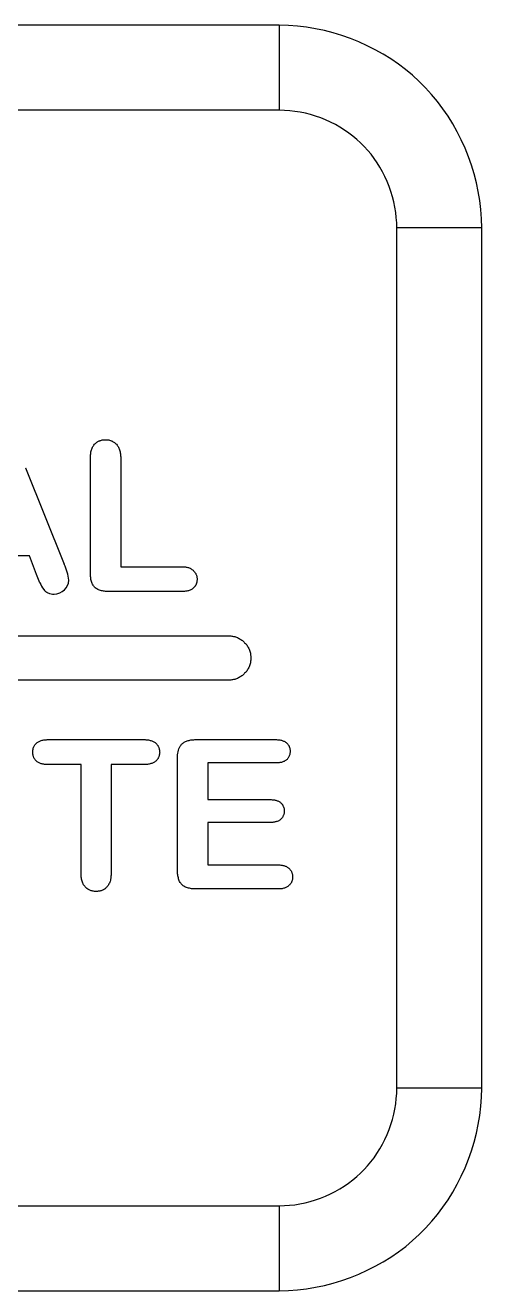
# Model space of a CAD drawing. Extents: x 0 to 290, y 0 to 931.
# Drawn here: x 189.14 to 192.75, y 790.02 to 800.02 of the extents above; entities that cross this region are included whole.
import ezdxf

# ---------------------------------------------------------------- set-up
doc = ezdxf.new("R2010")
doc.units = 0
doc.layers.add('-15N-THT. THIẾT BỊ ĐÓNG MỞ', color=40, linetype='CONTINUOUS')

# ---------------------------------------------------------------- blocks, each defined once
blk = doc.blocks.new('06 - N - SC VSD ATV630D55~D90N4')
at = {"layer": '-15N-THT. THIẾT BỊ ĐÓNG MỞ'}
for p, q in [((46.15, 334.32), (39.35, 334.32)), ((46.222, 334.318), (46.15, 334.32)), ((46.15, 334.32), (46.15, 334.304)), ((46.293, 334.313), (46.222, 334.318)), ((46.365, 334.305), (46.293, 334.313)), ((46.15, 334.304), (46.15, 334.285)), ((46.15, 334.285), (46.15, 334.262)), ((46.15, 334.262), (46.15, 334.237)), ((46.15, 334.237), (46.15, 334.208)), ((46.436, 334.293), (46.365, 334.305)), ((46.506, 334.278), (46.436, 334.293)), ((46.576, 334.261), (46.506, 334.278)), ((46.645, 334.24), (46.576, 334.261)), ((46.712, 334.216), (46.645, 334.24)), ((46.779, 334.189), (46.712, 334.216)), ((46.15, 334.208), (46.15, 334.177)), ((46.15, 334.177), (46.15, 334.143)), ((46.15, 334.143), (46.15, 334.106)), ((46.844, 334.159), (46.779, 334.189)), ((46.908, 334.127), (46.844, 334.159)), ((46.971, 334.092), (46.908, 334.127)), ((46.15, 334.106), (46.15, 334.068)), ((46.15, 334.068), (46.15, 334.027)), ((46.15, 334.027), (46.15, 333.984)), ((47.032, 334.054), (46.971, 334.092)), ((47.091, 334.013), (47.032, 334.054)), ((47.148, 333.97), (47.091, 334.013)), ((46.15, 333.984), (46.15, 333.939)), ((46.15, 333.939), (46.15, 333.893)), ((47.203, 333.925), (47.148, 333.97)), ((47.255, 333.877), (47.203, 333.925)), ((46.15, 333.893), (46.149, 333.846)), ((46.149, 333.846), (46.149, 333.798)), ((47.306, 333.826), (47.255, 333.877)), ((47.354, 333.774), (47.306, 333.826)), ((46.149, 333.798), (46.149, 333.749)), ((46.149, 333.749), (46.149, 333.699)), ((47.4, 333.718), (47.354, 333.774)), ((47.443, 333.661), (47.4, 333.718)), ((46.149, 333.649), (39.35, 333.649)), ((46.149, 333.699), (46.149, 333.649)), ((46.192, 333.648), (46.149, 333.649)), ((46.232, 333.645), (46.192, 333.648)), ((46.273, 333.64), (46.232, 333.645)), ((46.315, 333.633), (46.273, 333.64)), ((46.356, 333.625), (46.315, 333.633)), ((46.396, 333.614), (46.356, 333.625)), ((46.437, 333.602), (46.396, 333.614)), ((47.484, 333.602), (47.443, 333.661)), ((46.477, 333.588), (46.437, 333.602)), ((46.516, 333.572), (46.477, 333.588)), ((46.555, 333.554), (46.516, 333.572)), ((46.593, 333.535), (46.555, 333.554)), ((46.629, 333.514), (46.593, 333.535)), ((46.665, 333.492), (46.629, 333.514)), ((47.522, 333.541), (47.484, 333.602)), ((47.557, 333.479), (47.522, 333.541)), ((46.699, 333.469), (46.665, 333.492)), ((46.732, 333.444), (46.699, 333.469)), ((46.763, 333.418), (46.732, 333.444)), ((46.793, 333.391), (46.763, 333.418)), ((47.589, 333.415), (47.557, 333.479)), ((47.619, 333.349), (47.589, 333.415)), ((46.821, 333.362), (46.793, 333.391)), ((46.849, 333.332), (46.821, 333.362)), ((46.875, 333.301), (46.849, 333.332)), ((47.646, 333.282), (47.619, 333.349)), ((46.9, 333.268), (46.875, 333.301)), ((46.923, 333.234), (46.9, 333.268)), ((46.945, 333.198), (46.923, 333.234)), ((47.67, 333.215), (47.646, 333.282)), ((47.691, 333.146), (47.67, 333.215)), ((46.966, 333.161), (46.945, 333.198)), ((46.985, 333.124), (46.966, 333.161)), ((47.003, 333.085), (46.985, 333.124)), ((47.709, 333.076), (47.691, 333.146)), ((47.018, 333.046), (47.003, 333.085)), ((47.032, 333.006), (47.018, 333.046)), ((47.723, 333.006), (47.709, 333.076)), ((47.045, 332.965), (47.032, 333.006)), ((47.055, 332.924), (47.045, 332.965)), ((47.064, 332.883), (47.055, 332.924)), ((47.735, 332.935), (47.723, 333.006)), ((47.743, 332.864), (47.735, 332.935)), ((47.071, 332.842), (47.064, 332.883)), ((47.075, 332.801), (47.071, 332.842)), ((47.748, 332.792), (47.743, 332.864)), ((47.078, 332.76), (47.075, 332.801)), ((47.079, 332.72), (47.078, 332.76)), ((47.129, 332.72), (47.079, 332.72)), ((47.079, 325.921), (47.079, 332.72)), ((47.228, 332.72), (47.129, 332.72)), ((47.276, 332.72), (47.228, 332.72)), ((47.323, 332.72), (47.276, 332.72)), ((47.369, 332.72), (47.323, 332.72)), ((47.457, 332.72), (47.369, 332.72)), ((47.498, 332.72), (47.457, 332.72)), ((47.573, 332.72), (47.498, 332.72)), ((47.607, 332.72), (47.573, 332.72)), ((47.715, 332.72), (47.607, 332.72)), ((47.734, 332.72), (47.715, 332.72)), ((47.75, 332.72), (47.734, 332.72)), ((47.75, 332.72), (47.748, 332.792)), ((47.75, 325.92), (47.75, 332.72)), ((44.689, 331.009), (44.692, 331.013)), ((44.692, 331.013), (44.696, 331.016)), ((44.696, 331.016), (44.7, 331.019)), ((44.7, 331.019), (44.704, 331.022)), ((44.704, 331.022), (44.708, 331.025)), ((44.708, 331.025), (44.712, 331.028)), ((44.712, 331.028), (44.716, 331.031)), ((44.716, 331.031), (44.72, 331.033)), ((44.72, 331.033), (44.725, 331.035)), ((44.725, 331.035), (44.73, 331.037)), ((44.73, 331.037), (44.734, 331.039)), ((44.734, 331.039), (44.739, 331.04)), ((44.739, 331.04), (44.744, 331.042)), ((44.744, 331.042), (44.749, 331.043)), ((44.749, 331.043), (44.754, 331.044)), ((44.754, 331.044), (44.759, 331.044)), ((44.759, 331.044), (44.764, 331.045)), ((44.764, 331.045), (44.77, 331.045)), ((44.77, 331.045), (44.775, 331.045)), ((44.775, 331.045), (44.782, 331.045)), ((44.775, 331.045), (44.775, 331.045)), ((44.782, 331.045), (44.788, 331.044)), ((44.788, 331.044), (44.795, 331.044)), ((44.795, 331.044), (44.801, 331.043)), ((44.801, 331.043), (44.808, 331.041)), ((44.808, 331.041), (44.814, 331.039)), ((44.814, 331.039), (44.82, 331.037)), ((44.82, 331.037), (44.826, 331.035)), ((44.826, 331.035), (44.831, 331.032)), ((44.831, 331.032), (44.837, 331.029)), ((44.837, 331.029), (44.842, 331.026)), ((44.842, 331.026), (44.848, 331.022)), ((44.848, 331.022), (44.853, 331.018)), ((44.853, 331.018), (44.857, 331.013)), ((44.857, 331.013), (44.862, 331.009)), ((44.657, 330.917), (44.658, 330.925)), ((44.657, 330.909), (44.657, 330.917)), ((44.658, 330.925), (44.659, 330.933)), ((44.659, 330.933), (44.66, 330.941)), ((44.66, 330.941), (44.661, 330.949)), ((44.661, 330.949), (44.663, 330.957)), ((44.663, 330.957), (44.665, 330.964)), ((44.665, 330.964), (44.667, 330.971)), ((44.667, 330.971), (44.67, 330.978)), ((44.67, 330.978), (44.673, 330.985)), ((44.673, 330.985), (44.676, 330.992)), ((44.676, 330.992), (44.68, 330.998)), ((44.68, 330.998), (44.684, 331.003)), ((44.684, 331.003), (44.689, 331.009)), ((44.689, 331.009), (44.689, 331.009)), ((44.862, 331.009), (44.867, 331.003)), ((44.862, 331.009), (44.862, 331.009)), ((44.867, 331.003), (44.871, 330.998)), ((44.871, 330.998), (44.875, 330.992)), ((44.875, 330.992), (44.878, 330.985)), ((44.878, 330.985), (44.881, 330.979)), ((44.881, 330.979), (44.884, 330.972)), ((44.884, 330.972), (44.887, 330.965)), ((44.887, 330.965), (44.889, 330.957)), ((44.889, 330.957), (44.891, 330.949)), ((44.891, 330.949), (44.892, 330.942)), ((44.892, 330.942), (44.894, 330.934)), ((44.894, 330.934), (44.895, 330.925)), ((44.895, 330.925), (44.895, 330.917)), ((44.895, 330.917), (44.896, 330.909)), ((44.142, 330.822), (44.45, 330.061)), ((44.142, 330.822), (44.142, 330.822)), ((44.657, 330.9), (44.657, 330.909)), ((44.657, 329.992), (44.657, 330.9)), ((44.657, 330.9), (44.657, 330.9)), ((44.896, 330.909), (44.896, 330.9)), ((44.896, 330.9), (44.896, 330.041)), ((44.896, 330.9), (44.896, 330.9)), ((44.175, 330.127), (43.695, 330.127)), ((44.231, 329.979), (44.175, 330.127)), ((44.175, 330.127), (44.175, 330.127)), ((44.45, 330.061), (44.45, 330.061)), ((44.896, 330.041), (45.38, 330.041)), ((44.896, 330.041), (44.896, 330.041)), ((45.38, 330.041), (45.387, 330.041)), ((45.38, 330.041), (45.38, 330.041)), ((45.387, 330.041), (45.394, 330.041)), ((45.394, 330.041), (45.401, 330.04)), ((45.401, 330.04), (45.407, 330.04)), ((45.407, 330.04), (45.414, 330.039)), ((45.414, 330.039), (45.42, 330.037)), ((45.42, 330.037), (45.426, 330.036)), ((45.426, 330.036), (45.432, 330.034)), ((45.432, 330.034), (45.438, 330.032)), ((45.438, 330.032), (45.444, 330.029)), ((45.444, 330.029), (45.449, 330.027)), ((45.449, 330.027), (45.454, 330.024)), ((45.454, 330.024), (45.459, 330.02)), ((45.459, 330.02), (45.464, 330.017)), ((45.464, 330.017), (45.469, 330.013)), ((45.469, 330.013), (45.472, 330.01)), ((45.469, 330.013), (45.469, 330.013)), ((45.472, 330.01), (45.475, 330.007)), ((44.257, 329.915), (44.231, 329.979)), ((44.231, 329.979), (44.231, 329.979)), ((44.257, 329.915), (44.257, 329.915)), ((44.486, 329.934), (44.486, 329.934)), ((44.657, 329.983), (44.657, 329.992)), ((44.657, 329.991), (44.657, 329.991)), ((44.657, 329.974), (44.657, 329.983)), ((44.658, 329.965), (44.657, 329.974)), ((44.659, 329.957), (44.658, 329.965)), ((44.66, 329.948), (44.659, 329.957)), ((44.661, 329.94), (44.66, 329.948)), ((44.663, 329.932), (44.661, 329.94)), ((44.665, 329.924), (44.663, 329.932)), ((44.668, 329.917), (44.665, 329.924)), ((44.671, 329.91), (44.668, 329.917)), ((44.674, 329.903), (44.671, 329.91)), ((45.475, 330.007), (45.478, 330.004)), ((45.478, 330.004), (45.48, 330.001)), ((45.48, 330.001), (45.483, 329.997)), ((45.483, 329.997), (45.485, 329.994)), ((45.485, 329.994), (45.487, 329.99)), ((45.487, 329.99), (45.489, 329.987)), ((45.489, 329.987), (45.491, 329.983)), ((45.491, 329.983), (45.493, 329.979)), ((45.493, 329.979), (45.494, 329.975)), ((45.494, 329.975), (45.496, 329.972)), ((45.496, 329.913), (45.495, 329.909)), ((45.496, 329.972), (45.497, 329.968)), ((45.497, 329.917), (45.496, 329.913)), ((45.497, 329.968), (45.498, 329.963)), ((45.498, 329.921), (45.497, 329.917)), ((45.498, 329.963), (45.499, 329.959)), ((45.499, 329.925), (45.498, 329.921)), ((45.499, 329.959), (45.499, 329.955)), ((45.499, 329.955), (45.5, 329.951)), ((45.5, 329.934), (45.499, 329.929)), ((45.499, 329.929), (45.499, 329.925)), ((45.5, 329.951), (45.5, 329.947)), ((45.5, 329.947), (45.5, 329.942)), ((45.5, 329.942), (45.5, 329.938)), ((45.5, 329.942), (45.5, 329.942)), ((45.5, 329.938), (45.5, 329.934)), ((44.287, 329.862), (44.287, 329.862)), ((44.321, 329.835), (44.321, 329.835)), ((44.369, 329.825), (44.369, 329.825)), ((44.451, 329.859), (44.451, 329.859)), ((44.677, 329.896), (44.674, 329.903)), ((44.681, 329.89), (44.677, 329.896)), ((44.686, 329.885), (44.681, 329.89)), ((44.69, 329.879), (44.686, 329.885)), ((44.695, 329.875), (44.69, 329.879)), ((44.69, 329.879), (44.69, 329.879)), ((44.701, 329.87), (44.695, 329.875)), ((44.707, 329.866), (44.701, 329.87)), ((44.714, 329.862), (44.707, 329.866)), ((44.721, 329.859), (44.714, 329.862)), ((44.728, 329.856), (44.721, 329.859)), ((44.736, 329.854), (44.728, 329.856)), ((44.743, 329.851), (44.736, 329.854)), ((44.751, 329.85), (44.743, 329.851)), ((44.759, 329.848), (44.751, 329.85)), ((44.768, 329.847), (44.759, 329.848)), ((44.776, 329.846), (44.768, 329.847)), ((44.785, 329.845), (44.776, 329.846)), ((44.794, 329.845), (44.785, 329.845)), ((44.803, 329.845), (44.794, 329.845)), ((45.38, 329.845), (44.803, 329.845)), ((44.803, 329.845), (44.803, 329.845)), ((45.387, 329.845), (45.38, 329.845)), ((45.38, 329.845), (45.38, 329.845)), ((45.394, 329.845), (45.387, 329.845)), ((45.401, 329.846), (45.394, 329.845)), ((45.407, 329.847), (45.401, 329.846)), ((45.414, 329.848), (45.407, 329.847)), ((45.42, 329.849), (45.414, 329.848)), ((45.426, 329.85), (45.42, 329.849)), ((45.433, 329.852), (45.426, 329.85)), ((45.438, 329.854), (45.433, 329.852)), ((45.444, 329.856), (45.438, 329.854)), ((45.45, 329.859), (45.444, 329.856)), ((45.455, 329.862), (45.45, 329.859)), ((45.46, 329.865), (45.455, 329.862)), ((45.465, 329.868), (45.46, 329.865)), ((45.469, 329.872), (45.465, 329.868)), ((45.472, 329.875), (45.469, 329.872)), ((45.469, 329.872), (45.469, 329.872)), ((45.475, 329.877), (45.472, 329.875)), ((45.478, 329.881), (45.475, 329.877)), ((45.481, 329.884), (45.478, 329.881)), ((45.483, 329.887), (45.481, 329.884)), ((45.486, 329.89), (45.483, 329.887)), ((45.488, 329.894), (45.486, 329.89)), ((45.49, 329.898), (45.488, 329.894)), ((45.492, 329.901), (45.49, 329.898)), ((45.493, 329.905), (45.492, 329.901)), ((45.495, 329.909), (45.493, 329.905)), ((39.75, 329.495), (45.75, 329.495)), ((45.75, 329.495), (45.758, 329.495)), ((45.75, 329.495), (45.75, 329.495)), ((45.758, 329.495), (45.766, 329.494)), ((45.766, 329.494), (45.774, 329.493)), ((45.774, 329.493), (45.781, 329.492)), ((45.781, 329.492), (45.789, 329.491)), ((45.789, 329.491), (45.797, 329.489)), ((45.797, 329.489), (45.804, 329.486)), ((45.804, 329.486), (45.812, 329.484)), ((45.812, 329.484), (45.819, 329.481)), ((45.819, 329.481), (45.826, 329.478)), ((45.826, 329.478), (45.833, 329.474)), ((45.833, 329.474), (45.84, 329.47)), ((45.84, 329.47), (45.846, 329.466)), ((45.846, 329.466), (45.853, 329.462)), ((45.853, 329.462), (45.859, 329.457)), ((45.859, 329.457), (45.865, 329.452)), ((45.865, 329.452), (45.871, 329.446)), ((45.871, 329.446), (45.876, 329.441)), ((45.876, 329.441), (45.882, 329.435)), ((45.882, 329.435), (45.887, 329.429)), ((45.887, 329.429), (45.892, 329.423)), ((45.892, 329.423), (45.896, 329.416)), ((45.896, 329.416), (45.9, 329.41)), ((45.9, 329.41), (45.904, 329.403)), ((45.904, 329.403), (45.908, 329.396)), ((45.908, 329.396), (45.911, 329.389)), ((45.911, 329.389), (45.914, 329.382)), ((45.914, 329.382), (45.916, 329.374)), ((45.916, 329.374), (45.919, 329.367)), ((45.919, 329.367), (45.921, 329.359)), ((45.921, 329.359), (45.922, 329.351)), ((45.922, 329.351), (45.923, 329.343)), ((45.923, 329.343), (45.924, 329.336)), ((45.924, 329.336), (45.925, 329.328)), ((45.925, 329.312), (45.924, 329.304)), ((45.925, 329.328), (45.925, 329.32)), ((45.925, 329.32), (45.925, 329.312)), ((45.925, 329.32), (45.925, 329.32)), ((45.887, 329.211), (45.882, 329.205)), ((45.892, 329.217), (45.887, 329.211)), ((45.896, 329.223), (45.892, 329.217)), ((45.9, 329.23), (45.896, 329.223)), ((45.904, 329.237), (45.9, 329.23)), ((45.908, 329.244), (45.904, 329.237)), ((45.911, 329.251), (45.908, 329.244)), ((45.914, 329.258), (45.911, 329.251)), ((45.916, 329.266), (45.914, 329.258)), ((45.919, 329.273), (45.916, 329.266)), ((45.921, 329.281), (45.919, 329.273)), ((45.922, 329.289), (45.921, 329.281)), ((45.923, 329.296), (45.922, 329.289)), ((45.924, 329.304), (45.923, 329.296)), ((45.75, 329.145), (39.75, 329.145)), ((45.758, 329.145), (45.75, 329.145)), ((45.75, 329.145), (45.75, 329.145)), ((45.766, 329.146), (45.758, 329.145)), ((45.774, 329.147), (45.766, 329.146)), ((45.781, 329.148), (45.774, 329.147)), ((45.789, 329.149), (45.781, 329.148)), ((45.797, 329.151), (45.789, 329.149)), ((45.804, 329.154), (45.797, 329.151)), ((45.812, 329.156), (45.804, 329.154)), ((45.819, 329.159), (45.812, 329.156)), ((45.826, 329.162), (45.819, 329.159)), ((45.833, 329.166), (45.826, 329.162)), ((45.84, 329.17), (45.833, 329.166)), ((45.846, 329.174), (45.84, 329.17)), ((45.853, 329.178), (45.846, 329.174)), ((45.859, 329.183), (45.853, 329.178)), ((45.865, 329.188), (45.859, 329.183)), ((45.871, 329.194), (45.865, 329.188)), ((45.876, 329.199), (45.871, 329.194)), ((45.882, 329.205), (45.876, 329.199)), ((44.205, 328.609), (44.207, 328.614)), ((44.207, 328.614), (44.209, 328.619)), ((44.209, 328.619), (44.211, 328.623)), ((44.211, 328.623), (44.214, 328.628)), ((44.214, 328.628), (44.217, 328.633)), ((44.217, 328.633), (44.22, 328.637)), ((44.22, 328.637), (44.224, 328.641)), ((44.224, 328.641), (44.227, 328.645)), ((44.227, 328.645), (44.231, 328.648)), ((44.231, 328.648), (44.236, 328.652)), ((44.231, 328.648), (44.231, 328.648)), ((44.236, 328.652), (44.241, 328.655)), ((44.241, 328.655), (44.246, 328.658)), ((44.246, 328.658), (44.251, 328.661)), ((44.251, 328.661), (44.257, 328.664)), ((44.257, 328.664), (44.262, 328.666)), ((44.262, 328.666), (44.268, 328.668)), ((44.268, 328.668), (44.275, 328.67)), ((44.275, 328.67), (44.281, 328.671)), ((44.281, 328.671), (44.287, 328.672)), ((44.287, 328.672), (44.294, 328.673)), ((44.294, 328.673), (44.301, 328.674)), ((44.301, 328.674), (44.308, 328.674)), ((44.308, 328.674), (44.314, 328.675)), ((44.314, 328.675), (44.321, 328.675)), ((44.321, 328.675), (45.081, 328.675)), ((44.321, 328.675), (44.321, 328.675)), ((45.081, 328.675), (45.088, 328.675)), ((45.081, 328.675), (45.081, 328.675)), ((45.088, 328.675), (45.095, 328.674)), ((45.095, 328.674), (45.102, 328.674)), ((45.102, 328.674), (45.109, 328.673)), ((45.109, 328.673), (45.116, 328.672)), ((45.116, 328.672), (45.123, 328.671)), ((45.123, 328.671), (45.129, 328.669)), ((45.129, 328.669), (45.135, 328.668)), ((45.135, 328.668), (45.141, 328.666)), ((45.141, 328.666), (45.147, 328.663)), ((45.147, 328.663), (45.153, 328.661)), ((45.153, 328.661), (45.158, 328.658)), ((45.158, 328.658), (45.163, 328.655)), ((45.163, 328.655), (45.168, 328.651)), ((45.168, 328.651), (45.173, 328.647)), ((45.173, 328.647), (45.176, 328.644)), ((45.173, 328.647), (45.173, 328.647)), ((45.176, 328.644), (45.179, 328.641)), ((45.179, 328.641), (45.182, 328.638)), ((45.182, 328.638), (45.184, 328.635)), ((45.184, 328.635), (45.187, 328.632)), ((45.187, 328.632), (45.189, 328.628)), ((45.189, 328.628), (45.191, 328.625)), ((45.191, 328.625), (45.193, 328.621)), ((45.193, 328.621), (45.195, 328.617)), ((45.195, 328.617), (45.197, 328.613)), ((45.197, 328.613), (45.198, 328.61)), ((45.198, 328.61), (45.199, 328.606)), ((45.356, 328.602), (45.36, 328.612)), ((45.36, 328.612), (45.363, 328.618)), ((45.36, 328.612), (45.36, 328.612)), ((45.363, 328.618), (45.366, 328.623)), ((45.366, 328.623), (45.37, 328.628)), ((45.37, 328.628), (45.373, 328.633)), ((45.373, 328.633), (45.377, 328.638)), ((45.377, 328.638), (45.382, 328.642)), ((45.382, 328.642), (45.387, 328.647)), ((45.387, 328.647), (45.392, 328.65)), ((45.392, 328.65), (45.397, 328.654)), ((45.397, 328.654), (45.402, 328.657)), ((45.402, 328.657), (45.408, 328.66)), ((45.408, 328.66), (45.415, 328.662)), ((45.408, 328.66), (45.408, 328.66)), ((45.415, 328.662), (45.421, 328.665)), ((45.421, 328.665), (45.428, 328.667)), ((45.428, 328.667), (45.436, 328.669)), ((45.436, 328.669), (45.443, 328.67)), ((45.443, 328.67), (45.451, 328.672)), ((45.451, 328.672), (45.459, 328.673)), ((45.459, 328.673), (45.467, 328.674)), ((45.467, 328.674), (45.475, 328.674)), ((45.475, 328.674), (45.483, 328.675)), ((45.483, 328.675), (45.492, 328.675)), ((45.492, 328.675), (46.123, 328.675)), ((45.492, 328.675), (45.492, 328.675)), ((46.123, 328.675), (46.129, 328.675)), ((46.123, 328.675), (46.123, 328.675)), ((46.129, 328.675), (46.136, 328.674)), ((46.136, 328.674), (46.142, 328.674)), ((46.142, 328.674), (46.149, 328.673)), ((46.149, 328.673), (46.155, 328.672)), ((46.155, 328.672), (46.161, 328.671)), ((46.161, 328.671), (46.167, 328.67)), ((46.167, 328.67), (46.173, 328.668)), ((46.173, 328.668), (46.178, 328.666)), ((46.178, 328.666), (46.184, 328.664)), ((46.184, 328.664), (46.189, 328.662)), ((46.189, 328.662), (46.194, 328.659)), ((46.194, 328.659), (46.199, 328.656)), ((46.199, 328.656), (46.203, 328.653)), ((46.203, 328.653), (46.207, 328.649)), ((46.207, 328.649), (46.21, 328.646)), ((46.207, 328.649), (46.207, 328.649)), ((46.21, 328.646), (46.213, 328.644)), ((46.213, 328.644), (46.215, 328.641)), ((46.215, 328.641), (46.218, 328.638)), ((46.218, 328.638), (46.22, 328.635)), ((46.22, 328.635), (46.222, 328.632)), ((46.222, 328.632), (46.224, 328.628)), ((46.224, 328.628), (46.226, 328.625)), ((46.226, 328.625), (46.228, 328.622)), ((46.228, 328.622), (46.229, 328.618)), ((46.229, 328.618), (46.23, 328.614)), ((46.23, 328.614), (46.232, 328.611)), ((46.232, 328.611), (46.233, 328.607)), ((44.201, 328.587), (44.202, 328.593)), ((44.201, 328.582), (44.201, 328.587)), ((44.201, 328.576), (44.201, 328.582)), ((44.201, 328.571), (44.201, 328.576)), ((44.201, 328.576), (44.201, 328.576)), ((44.201, 328.567), (44.201, 328.571)), ((44.201, 328.563), (44.201, 328.567)), ((44.202, 328.558), (44.201, 328.563)), ((44.202, 328.593), (44.203, 328.598)), ((44.203, 328.554), (44.202, 328.558)), ((44.203, 328.598), (44.204, 328.604)), ((44.203, 328.55), (44.203, 328.554)), ((44.205, 328.546), (44.203, 328.55)), ((44.204, 328.604), (44.205, 328.609)), ((44.206, 328.542), (44.205, 328.546)), ((44.207, 328.538), (44.206, 328.542)), ((44.209, 328.534), (44.207, 328.538)), ((44.21, 328.53), (44.209, 328.534)), ((44.212, 328.527), (44.21, 328.53)), ((44.214, 328.523), (44.212, 328.527)), ((44.217, 328.52), (44.214, 328.523)), ((44.219, 328.516), (44.217, 328.52)), ((44.222, 328.513), (44.219, 328.516)), ((44.224, 328.51), (44.222, 328.513)), ((44.227, 328.507), (44.224, 328.51)), ((45.179, 328.51), (45.176, 328.507)), ((45.182, 328.513), (45.179, 328.51)), ((45.184, 328.517), (45.182, 328.513)), ((45.187, 328.52), (45.184, 328.517)), ((45.189, 328.523), (45.187, 328.52)), ((45.191, 328.527), (45.189, 328.523)), ((45.193, 328.531), (45.191, 328.527)), ((45.195, 328.534), (45.193, 328.531)), ((45.197, 328.538), (45.195, 328.534)), ((45.198, 328.542), (45.197, 328.538)), ((45.199, 328.546), (45.198, 328.542)), ((45.199, 328.606), (45.2, 328.601)), ((45.201, 328.55), (45.199, 328.546)), ((45.2, 328.601), (45.201, 328.597)), ((45.201, 328.597), (45.202, 328.593)), ((45.202, 328.558), (45.201, 328.554)), ((45.201, 328.554), (45.201, 328.55)), ((45.202, 328.593), (45.203, 328.589)), ((45.203, 328.563), (45.202, 328.558)), ((45.203, 328.589), (45.203, 328.585)), ((45.203, 328.585), (45.203, 328.58)), ((45.203, 328.58), (45.204, 328.576)), ((45.204, 328.576), (45.203, 328.571)), ((45.203, 328.571), (45.203, 328.567)), ((45.203, 328.567), (45.203, 328.563)), ((45.204, 328.576), (45.204, 328.576)), ((45.345, 328.541), (45.346, 328.554)), ((45.345, 328.528), (45.345, 328.541)), ((45.345, 327.641), (45.345, 328.528)), ((45.345, 328.528), (45.345, 328.528)), ((45.346, 328.554), (45.348, 328.567)), ((45.348, 328.567), (45.35, 328.579)), ((45.35, 328.579), (45.352, 328.591)), ((45.352, 328.591), (45.356, 328.602)), ((46.203, 328.512), (46.199, 328.509)), ((46.207, 328.516), (46.203, 328.512)), ((46.211, 328.519), (46.207, 328.516)), ((46.207, 328.516), (46.207, 328.516)), ((46.214, 328.523), (46.211, 328.519)), ((46.217, 328.526), (46.214, 328.523)), ((46.22, 328.53), (46.217, 328.526)), ((46.223, 328.535), (46.22, 328.53)), ((46.225, 328.539), (46.223, 328.535)), ((46.227, 328.543), (46.225, 328.539)), ((46.229, 328.548), (46.227, 328.543)), ((46.231, 328.553), (46.229, 328.548)), ((46.232, 328.558), (46.231, 328.553)), ((46.233, 328.562), (46.232, 328.558)), ((46.233, 328.607), (46.233, 328.603)), ((46.233, 328.603), (46.234, 328.599)), ((46.234, 328.567), (46.233, 328.562)), ((46.234, 328.599), (46.235, 328.595)), ((46.235, 328.573), (46.234, 328.567)), ((46.235, 328.595), (46.235, 328.591)), ((46.235, 328.591), (46.235, 328.587)), ((46.235, 328.587), (46.235, 328.583)), ((46.235, 328.583), (46.235, 328.578)), ((46.235, 328.583), (46.235, 328.583)), ((46.235, 328.578), (46.235, 328.573)), ((44.23, 328.504), (44.227, 328.507)), ((44.235, 328.5), (44.23, 328.504)), ((44.23, 328.504), (44.23, 328.504)), ((44.24, 328.497), (44.235, 328.5)), ((44.245, 328.494), (44.24, 328.497)), ((44.25, 328.491), (44.245, 328.494)), ((44.256, 328.489), (44.25, 328.491)), ((44.261, 328.486), (44.256, 328.489)), ((44.267, 328.484), (44.261, 328.486)), ((44.274, 328.483), (44.267, 328.484)), ((44.28, 328.481), (44.274, 328.483)), ((44.287, 328.48), (44.28, 328.481)), ((44.293, 328.479), (44.287, 328.48)), ((44.3, 328.479), (44.293, 328.479)), ((44.307, 328.478), (44.3, 328.479)), ((44.314, 328.478), (44.307, 328.478)), ((44.321, 328.478), (44.314, 328.478)), ((44.582, 328.478), (44.321, 328.478)), ((44.321, 328.478), (44.321, 328.478)), ((44.582, 327.621), (44.582, 328.478)), ((44.582, 328.478), (44.582, 328.478)), ((45.081, 328.478), (44.82, 328.478)), ((44.82, 328.478), (44.82, 327.621)), ((44.82, 328.478), (44.82, 328.478)), ((45.088, 328.478), (45.081, 328.478)), ((45.081, 328.478), (45.081, 328.478)), ((45.095, 328.478), (45.088, 328.478)), ((45.102, 328.479), (45.095, 328.478)), ((45.109, 328.479), (45.102, 328.479)), ((45.116, 328.48), (45.109, 328.479)), ((45.122, 328.481), (45.116, 328.48)), ((45.129, 328.483), (45.122, 328.481)), ((45.135, 328.485), (45.129, 328.483)), ((45.141, 328.487), (45.135, 328.485)), ((45.147, 328.489), (45.141, 328.487)), ((45.153, 328.491), (45.147, 328.489)), ((45.158, 328.494), (45.153, 328.491)), ((45.163, 328.497), (45.158, 328.494)), ((45.168, 328.501), (45.163, 328.497)), ((45.173, 328.504), (45.168, 328.501)), ((45.176, 328.507), (45.173, 328.504)), ((45.173, 328.504), (45.173, 328.504)), ((46.123, 328.491), (45.584, 328.491)), ((45.584, 328.491), (45.584, 328.201)), ((45.584, 328.491), (45.584, 328.491)), ((46.129, 328.491), (46.123, 328.491)), ((46.123, 328.491), (46.123, 328.491)), ((46.136, 328.491), (46.129, 328.491)), ((46.142, 328.491), (46.136, 328.491)), ((46.149, 328.492), (46.142, 328.491)), ((46.155, 328.493), (46.149, 328.492)), ((46.161, 328.494), (46.155, 328.493)), ((46.167, 328.495), (46.161, 328.494)), ((46.173, 328.497), (46.167, 328.495)), ((46.178, 328.499), (46.173, 328.497)), ((46.184, 328.501), (46.178, 328.499)), ((46.189, 328.503), (46.184, 328.501)), ((46.194, 328.506), (46.189, 328.503)), ((46.199, 328.509), (46.194, 328.506)), ((45.584, 328.201), (46.08, 328.201)), ((45.584, 328.201), (45.584, 328.201)), ((46.08, 328.201), (46.086, 328.201)), ((46.08, 328.201), (46.08, 328.201)), ((46.086, 328.201), (46.093, 328.2)), ((46.093, 328.2), (46.099, 328.2)), ((46.099, 328.2), (46.105, 328.199)), ((46.105, 328.199), (46.111, 328.198)), ((46.111, 328.198), (46.117, 328.197)), ((46.117, 328.197), (46.122, 328.196)), ((46.122, 328.196), (46.128, 328.194)), ((46.128, 328.194), (46.133, 328.192)), ((46.133, 328.192), (46.139, 328.19)), ((46.139, 328.19), (46.144, 328.188)), ((46.144, 328.188), (46.148, 328.185)), ((46.148, 328.185), (46.153, 328.182)), ((46.153, 328.182), (46.157, 328.179)), ((46.157, 328.179), (46.161, 328.176)), ((46.161, 328.176), (46.164, 328.173)), ((46.161, 328.176), (46.161, 328.176)), ((46.164, 328.173), (46.167, 328.171)), ((46.167, 328.171), (46.169, 328.168)), ((46.169, 328.168), (46.171, 328.165)), ((46.171, 328.165), (46.174, 328.162)), ((46.174, 328.162), (46.176, 328.159)), ((46.176, 328.159), (46.178, 328.156)), ((46.178, 328.156), (46.179, 328.152)), ((46.179, 328.152), (46.181, 328.149)), ((46.181, 328.149), (46.182, 328.145)), ((46.182, 328.145), (46.184, 328.142)), ((46.184, 328.142), (46.185, 328.138)), ((46.185, 328.138), (46.186, 328.135)), ((46.186, 328.135), (46.187, 328.131)), ((46.187, 328.131), (46.187, 328.127)), ((46.187, 328.127), (46.188, 328.123)), ((46.188, 328.123), (46.188, 328.119)), ((46.188, 328.119), (46.189, 328.115)), ((46.189, 328.115), (46.189, 328.111)), ((46.189, 328.111), (46.189, 328.106)), ((46.189, 328.111), (46.189, 328.111)), ((46.08, 328.021), (45.584, 328.021)), ((45.584, 328.021), (45.584, 327.685)), ((45.584, 328.021), (45.584, 328.021)), ((46.086, 328.021), (46.08, 328.021)), ((46.08, 328.021), (46.08, 328.021)), ((46.093, 328.021), (46.086, 328.021)), ((46.099, 328.021), (46.093, 328.021)), ((46.105, 328.022), (46.099, 328.021)), ((46.111, 328.023), (46.105, 328.022)), ((46.117, 328.024), (46.111, 328.023)), ((46.123, 328.025), (46.117, 328.024)), ((46.129, 328.027), (46.123, 328.025)), ((46.134, 328.029), (46.129, 328.027)), ((46.14, 328.031), (46.134, 328.029)), ((46.145, 328.033), (46.14, 328.031)), ((46.149, 328.036), (46.145, 328.033)), ((46.154, 328.039), (46.149, 328.036)), ((46.158, 328.042), (46.154, 328.039)), ((46.162, 328.046), (46.158, 328.042)), ((46.165, 328.049), (46.162, 328.046)), ((46.162, 328.046), (46.162, 328.046)), ((46.169, 328.053), (46.165, 328.049)), ((46.172, 328.056), (46.169, 328.053)), ((46.174, 328.06), (46.172, 328.056)), ((46.177, 328.064), (46.174, 328.06)), ((46.179, 328.069), (46.177, 328.064)), ((46.181, 328.073), (46.179, 328.069)), ((46.183, 328.077), (46.181, 328.073)), ((46.185, 328.082), (46.183, 328.077)), ((46.186, 328.087), (46.185, 328.082)), ((46.187, 328.091), (46.186, 328.087)), ((46.188, 328.096), (46.187, 328.091)), ((46.189, 328.106), (46.188, 328.101)), ((46.188, 328.101), (46.188, 328.096)), ((44.582, 327.612), (44.582, 327.621)), ((44.582, 327.621), (44.582, 327.621)), ((44.583, 327.604), (44.582, 327.612)), ((44.82, 327.621), (44.82, 327.612)), ((44.82, 327.621), (44.82, 327.621)), ((44.82, 327.612), (44.82, 327.603)), ((45.345, 327.633), (45.345, 327.641)), ((45.345, 327.641), (45.345, 327.641)), ((45.346, 327.624), (45.345, 327.633)), ((45.346, 327.615), (45.346, 327.624)), ((45.347, 327.607), (45.346, 327.615)), ((45.584, 327.685), (46.141, 327.685)), ((45.584, 327.685), (45.584, 327.685)), ((46.141, 327.685), (46.148, 327.685)), ((46.141, 327.685), (46.141, 327.685)), ((46.148, 327.685), (46.154, 327.685)), ((46.154, 327.685), (46.161, 327.684)), ((46.161, 327.684), (46.167, 327.683)), ((46.167, 327.683), (46.173, 327.682)), ((46.173, 327.682), (46.179, 327.681)), ((46.179, 327.681), (46.185, 327.68)), ((46.185, 327.68), (46.191, 327.678)), ((46.191, 327.678), (46.196, 327.676)), ((46.196, 327.676), (46.202, 327.674)), ((46.202, 327.674), (46.207, 327.671)), ((46.207, 327.671), (46.212, 327.668)), ((46.212, 327.668), (46.217, 327.665)), ((46.217, 327.665), (46.221, 327.662)), ((46.221, 327.662), (46.226, 327.658)), ((46.226, 327.658), (46.229, 327.656)), ((46.226, 327.658), (46.226, 327.658)), ((46.229, 327.656), (46.231, 327.653)), ((46.231, 327.653), (46.234, 327.65)), ((46.234, 327.65), (46.237, 327.646)), ((46.237, 327.646), (46.239, 327.643)), ((46.239, 327.643), (46.241, 327.64)), ((46.241, 327.64), (46.243, 327.637)), ((46.243, 327.637), (46.245, 327.633)), ((46.245, 327.633), (46.247, 327.629)), ((46.247, 327.629), (46.248, 327.626)), ((46.248, 327.626), (46.25, 327.622)), ((46.25, 327.622), (46.251, 327.618)), ((46.251, 327.618), (46.252, 327.614)), ((46.252, 327.614), (46.253, 327.61)), ((46.253, 327.61), (46.253, 327.606)), ((44.583, 327.595), (44.583, 327.604)), ((44.584, 327.587), (44.583, 327.595)), ((44.585, 327.579), (44.584, 327.587)), ((44.587, 327.571), (44.585, 327.579)), ((44.588, 327.563), (44.587, 327.571)), ((44.591, 327.556), (44.588, 327.563)), ((44.593, 327.548), (44.591, 327.556)), ((44.596, 327.541), (44.593, 327.548)), ((44.599, 327.535), (44.596, 327.541)), ((44.602, 327.528), (44.599, 327.535)), ((44.606, 327.522), (44.602, 327.528)), ((44.611, 327.516), (44.606, 327.522)), ((44.615, 327.511), (44.611, 327.516)), ((44.62, 327.506), (44.615, 327.511)), ((44.615, 327.511), (44.615, 327.511)), ((44.787, 327.511), (44.784, 327.507)), ((44.792, 327.516), (44.787, 327.511)), ((44.787, 327.511), (44.787, 327.511)), ((44.796, 327.522), (44.792, 327.516)), ((44.8, 327.528), (44.796, 327.522)), ((44.803, 327.534), (44.8, 327.528)), ((44.807, 327.541), (44.803, 327.534)), ((44.809, 327.548), (44.807, 327.541)), ((44.812, 327.555), (44.809, 327.548)), ((44.814, 327.563), (44.812, 327.555)), ((44.816, 327.571), (44.814, 327.563)), ((44.817, 327.578), (44.816, 327.571)), ((44.818, 327.587), (44.817, 327.578)), ((44.819, 327.595), (44.818, 327.587)), ((44.82, 327.603), (44.819, 327.595)), ((45.348, 327.598), (45.347, 327.607)), ((45.35, 327.59), (45.348, 327.598)), ((45.352, 327.582), (45.35, 327.59)), ((45.354, 327.574), (45.352, 327.582)), ((45.356, 327.567), (45.354, 327.574)), ((45.359, 327.56), (45.356, 327.567)), ((45.362, 327.553), (45.359, 327.56)), ((45.366, 327.546), (45.362, 327.553)), ((45.37, 327.54), (45.366, 327.546)), ((45.374, 327.535), (45.37, 327.54)), ((45.379, 327.529), (45.374, 327.535)), ((45.384, 327.525), (45.379, 327.529)), ((45.379, 327.529), (45.379, 327.529)), ((45.39, 327.52), (45.384, 327.525)), ((45.396, 327.516), (45.39, 327.52)), ((45.402, 327.512), (45.396, 327.516)), ((45.409, 327.509), (45.402, 327.512)), ((46.212, 327.511), (46.207, 327.508)), ((46.217, 327.514), (46.212, 327.511)), ((46.221, 327.517), (46.217, 327.514)), ((46.226, 327.521), (46.221, 327.517)), ((46.229, 327.524), (46.226, 327.521)), ((46.226, 327.521), (46.226, 327.521)), ((46.231, 327.526), (46.229, 327.524)), ((46.234, 327.529), (46.231, 327.526)), ((46.237, 327.533), (46.234, 327.529)), ((46.239, 327.536), (46.237, 327.533)), ((46.241, 327.539), (46.239, 327.536)), ((46.243, 327.543), (46.241, 327.539)), ((46.245, 327.546), (46.243, 327.543)), ((46.247, 327.55), (46.245, 327.546)), ((46.248, 327.553), (46.247, 327.55)), ((46.25, 327.557), (46.248, 327.553)), ((46.251, 327.561), (46.25, 327.557)), ((46.252, 327.565), (46.251, 327.561)), ((46.253, 327.569), (46.252, 327.565)), ((46.253, 327.606), (46.254, 327.602)), ((46.254, 327.577), (46.253, 327.573)), ((46.253, 327.573), (46.253, 327.569)), ((46.254, 327.602), (46.254, 327.598)), ((46.254, 327.598), (46.255, 327.593)), ((46.255, 327.585), (46.254, 327.581)), ((46.254, 327.581), (46.254, 327.577)), ((46.255, 327.593), (46.255, 327.589)), ((46.255, 327.589), (46.255, 327.585)), ((46.255, 327.589), (46.255, 327.589)), ((44.625, 327.502), (44.62, 327.506)), ((44.629, 327.498), (44.625, 327.502)), ((44.635, 327.494), (44.629, 327.498)), ((44.64, 327.491), (44.635, 327.494)), ((44.646, 327.488), (44.64, 327.491)), ((44.651, 327.485), (44.646, 327.488)), ((44.657, 327.483), (44.651, 327.485)), ((44.663, 327.48), (44.657, 327.483)), ((44.669, 327.479), (44.663, 327.48)), ((44.676, 327.477), (44.669, 327.479)), ((44.682, 327.476), (44.676, 327.477)), ((44.689, 327.475), (44.682, 327.476)), ((44.695, 327.475), (44.689, 327.475)), ((44.702, 327.475), (44.695, 327.475)), ((44.707, 327.475), (44.702, 327.475)), ((44.702, 327.475), (44.702, 327.475)), ((44.712, 327.475), (44.707, 327.475)), ((44.718, 327.476), (44.712, 327.475)), ((44.723, 327.476), (44.718, 327.476)), ((44.728, 327.477), (44.723, 327.476)), ((44.732, 327.478), (44.728, 327.477)), ((44.737, 327.48), (44.732, 327.478)), ((44.742, 327.481), (44.737, 327.48)), ((44.747, 327.483), (44.742, 327.481)), ((44.751, 327.485), (44.747, 327.483)), ((44.756, 327.487), (44.751, 327.485)), ((44.76, 327.489), (44.756, 327.487)), ((44.764, 327.492), (44.76, 327.489)), ((44.768, 327.494), (44.764, 327.492)), ((44.772, 327.497), (44.768, 327.494)), ((44.776, 327.5), (44.772, 327.497)), ((44.78, 327.504), (44.776, 327.5)), ((44.784, 327.507), (44.78, 327.504)), ((45.417, 327.506), (45.409, 327.509)), ((45.424, 327.504), (45.417, 327.506)), ((45.432, 327.501), (45.424, 327.504)), ((45.44, 327.5), (45.432, 327.501)), ((45.448, 327.498), (45.44, 327.5)), ((45.456, 327.497), (45.448, 327.498)), ((45.465, 327.496), (45.456, 327.497)), ((45.474, 327.495), (45.465, 327.496)), ((45.483, 327.495), (45.474, 327.495)), ((45.492, 327.495), (45.483, 327.495)), ((46.141, 327.495), (45.492, 327.495)), ((45.492, 327.495), (45.492, 327.495)), ((46.148, 327.495), (46.141, 327.495)), ((46.141, 327.495), (46.141, 327.495)), ((46.154, 327.495), (46.148, 327.495)), ((46.161, 327.496), (46.154, 327.495)), ((46.167, 327.497), (46.161, 327.496)), ((46.173, 327.497), (46.167, 327.497)), ((46.179, 327.499), (46.173, 327.497)), ((46.185, 327.5), (46.179, 327.499)), ((46.191, 327.502), (46.185, 327.5)), ((46.197, 327.503), (46.191, 327.502)), ((46.202, 327.506), (46.197, 327.503)), ((46.207, 327.508), (46.202, 327.506)), ((47.078, 325.879), (47.079, 325.921)), ((47.129, 325.921), (47.079, 325.921)), ((47.179, 325.921), (47.129, 325.921)), ((47.228, 325.921), (47.179, 325.921)), ((47.276, 325.921), (47.228, 325.921)), ((47.323, 325.92), (47.276, 325.921)), ((47.369, 325.92), (47.323, 325.92)), ((47.414, 325.92), (47.369, 325.92)), ((47.457, 325.92), (47.414, 325.92)), ((47.498, 325.92), (47.457, 325.92)), ((47.536, 325.92), (47.498, 325.92)), ((47.573, 325.92), (47.536, 325.92)), ((47.607, 325.92), (47.573, 325.92)), ((47.638, 325.92), (47.607, 325.92)), ((47.667, 325.92), (47.638, 325.92)), ((47.692, 325.92), (47.667, 325.92)), ((47.715, 325.92), (47.692, 325.92)), ((47.734, 325.92), (47.715, 325.92)), ((47.75, 325.92), (47.734, 325.92)), ((47.748, 325.848), (47.75, 325.92)), ((47.07, 325.796), (47.075, 325.838)), ((47.075, 325.838), (47.078, 325.879)), ((47.743, 325.777), (47.748, 325.848)), ((47.044, 325.674), (47.055, 325.714)), ((47.055, 325.714), (47.063, 325.755)), ((47.063, 325.755), (47.07, 325.796)), ((47.735, 325.705), (47.743, 325.777)), ((47.018, 325.593), (47.032, 325.633)), ((47.032, 325.633), (47.044, 325.674)), ((47.708, 325.564), (47.723, 325.634)), ((47.723, 325.634), (47.735, 325.705)), ((46.965, 325.477), (46.984, 325.515)), ((46.984, 325.515), (47.002, 325.554)), ((47.002, 325.554), (47.018, 325.593)), ((47.691, 325.494), (47.708, 325.564)), ((46.922, 325.405), (46.944, 325.441)), ((46.944, 325.441), (46.965, 325.477)), ((47.646, 325.358), (47.67, 325.426)), ((47.67, 325.426), (47.691, 325.494)), ((46.848, 325.307), (46.874, 325.338)), ((46.874, 325.338), (46.899, 325.371)), ((46.899, 325.371), (46.922, 325.405)), ((47.619, 325.291), (47.646, 325.358)), ((46.731, 325.195), (46.762, 325.221)), ((46.762, 325.221), (46.792, 325.249)), ((46.792, 325.249), (46.821, 325.277)), ((46.821, 325.277), (46.848, 325.307)), ((47.557, 325.162), (47.589, 325.226)), ((47.589, 325.226), (47.619, 325.291)), ((46.591, 325.104), (46.628, 325.125)), ((46.628, 325.125), (46.664, 325.147)), ((46.664, 325.147), (46.698, 325.17)), ((46.698, 325.17), (46.731, 325.195)), ((47.522, 325.099), (47.557, 325.162)), ((46.313, 325.006), (46.354, 325.015)), ((46.354, 325.015), (46.395, 325.025)), ((46.395, 325.025), (46.436, 325.038)), ((46.436, 325.038), (46.476, 325.052)), ((46.476, 325.052), (46.515, 325.067)), ((46.515, 325.067), (46.554, 325.085)), ((46.554, 325.085), (46.591, 325.104)), ((47.443, 324.979), (47.484, 325.038)), ((47.484, 325.038), (47.522, 325.099)), ((39.351, 324.991), (46.15, 324.991)), ((46.15, 324.991), (46.191, 324.992)), ((46.15, 324.991), (46.15, 324.32)), ((46.191, 324.992), (46.231, 324.995)), ((46.231, 324.995), (46.272, 324.999)), ((46.272, 324.999), (46.313, 325.006)), ((47.355, 324.868), (47.4, 324.922)), ((47.4, 324.922), (47.443, 324.979)), ((47.256, 324.764), (47.307, 324.815)), ((47.307, 324.815), (47.355, 324.868)), ((47.149, 324.67), (47.204, 324.716)), ((47.204, 324.716), (47.256, 324.764)), ((47.032, 324.586), (47.091, 324.627)), ((47.091, 324.627), (47.149, 324.67)), ((46.845, 324.481), (46.909, 324.513)), ((46.909, 324.513), (46.971, 324.548)), ((46.971, 324.548), (47.032, 324.586)), ((46.645, 324.4), (46.713, 324.424)), ((46.713, 324.424), (46.779, 324.451)), ((46.779, 324.451), (46.845, 324.481)), ((39.35, 324.32), (46.15, 324.32)), ((46.15, 324.32), (46.222, 324.322)), ((46.222, 324.322), (46.294, 324.327)), ((46.294, 324.327), (46.365, 324.335)), ((46.365, 324.335), (46.436, 324.347)), ((46.436, 324.347), (46.506, 324.361)), ((46.506, 324.361), (46.576, 324.379)), ((46.576, 324.379), (46.645, 324.4))]:
    blk.add_line(p, q, dxfattribs=at)
for centre, radius, start, end in [((44.077, 329.886), 0.412, 6.8043, 25.1829), ((44.477, 330.002), 0.236, 201.5537, 216.42), ((44.38, 329.937), 0.106, 312.0936, 358.3729), ((44.364, 329.925), 0.0998, 219.5489, 244.4856), ((44.368, 329.936), 0.111, 245.0646, 270.88), ((44.37, 329.939), 0.114, 269.6872, 315.4165)]:
    blk.add_arc(centre, radius, start, end, dxfattribs=at)

msp = doc.modelspace()

# ---------------------------------------------------------------- block references
msp.add_blockref('06 - N - SC VSD ATV630D55~D90N4', (145, 465.7))

doc.saveas('drawing.dxf')
